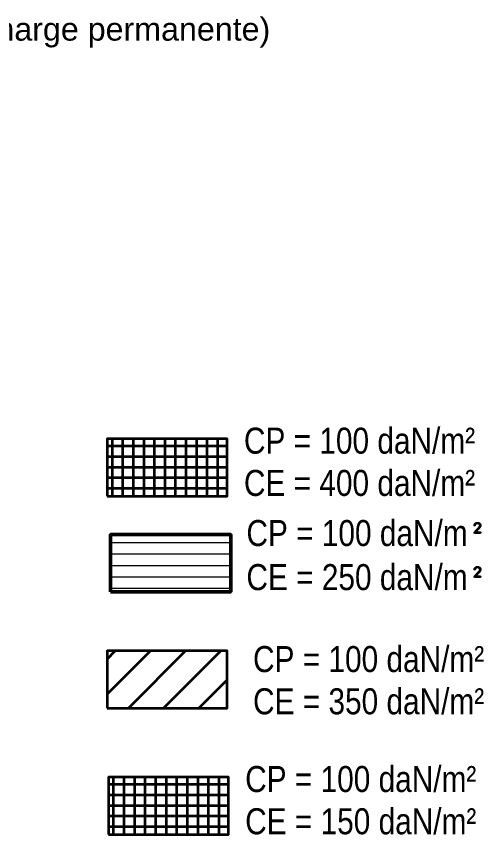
# Model space of a CAD drawing. Header units: metres. Extents: x 399 to 3028, y -427 to 863.
# Drawn here: x 777.96 to 803.3, y -332.56 to -288.15 of the extents above; entities that cross this region are included whole.
import ezdxf

# ---------------------------------------------------------------- set-up
doc = ezdxf.new("R2010")
doc.units = ezdxf.units.M
for name, color, linetype, lineweight in [('AES-Charge', 5, 'Continuous', 35), ('AES-Charge-txt', 10, 'Continuous', 35), ('G-ANNO-TEXT', 231, 'Continuous', 9), ('Plan De Charge - PH R_1_dwg', 8, 'Continuous', 9)]:
    doc.layers.add(name, color=color, linetype=linetype, lineweight=lineweight)
doc.styles.add('Arial Narrow', font='ARIALN.TTF', dxfattribs={"height": 1.4112})
doc.styles.add('Arial_14', font='arial.ttf', dxfattribs={"height": 1.25})
doc.styles.add('ISOCPEUR', font='isocpeur.ttf', dxfattribs={"height": 1.4112})

# ---------------------------------------------------------------- blocks, each defined once
blk = doc.blocks.new('Plan De Charge - PH R_1_dwg-779150-Plan De Charge - PH R_1 1_100')
at = {"layer": 'AES-Charge'}
h = blk.add_hatch(dxfattribs=at)
h.set_pattern_fill('FP_62', color=72, style=0, pattern_type=2)
h.set_pattern_definition([(0, (-287.043, 635.77), (0, 0.572), []), (90, (-287.043, 635.77), (-0.572, 4e-17), [])])
h.paths.add_polyline_path([(431.81, -314.181), (438.253, -314.181), (438.253, -311.077), (431.743, -311.077), (431.744, -314.181)])
at = {"layer": 'AES-Charge', "lineweight": 9}
h = blk.add_hatch(dxfattribs=at)
h.set_pattern_fill('FP_60', color=30, style=0, pattern_type=2)
h.set_pattern_definition([(0, (-289.773, 778.641), (0, 0.622), [])])
h.paths.add_polyline_path([(431.933, -319.38), (438.442, -319.38), (438.442, -316.276), (431.933, -316.276)])
at = {"layer": 'AES-Charge'}
h = blk.add_hatch(dxfattribs=at)
h.set_pattern_fill('FP_61', color=4, style=0, pattern_type=2)
h.set_pattern_definition([(45, (-295.586, 445.226), (-0.953887, 0.953887), [])])
h.paths.add_polyline_path([(431.81, -325.69), (438.254, -325.69), (438.254, -322.587), (431.744, -322.587), (431.744, -325.69)])
h = blk.add_hatch(dxfattribs=at)
h.set_pattern_fill('FP_59', color=1, style=0, pattern_type=2)
h.set_pattern_definition([(0, (-286.975, 617.408), (0, 0.572), []), (90, (-286.975, 617.408), (-0.572, 4e-17), [])])
h.paths.add_polyline_path([(438.32, -332.543), (438.32, -329.439), (431.81, -329.439), (431.81, -332.543)])
at = {"layer": 'AES-Charge', "color": 72, "flags": 128}
blk.add_lwpolyline([(431.743, -314.181), (438.253, -314.181), (438.253, -311.077), (431.743, -311.077)], close=True, dxfattribs=at)
at = {"layer": 'AES-Charge', "color": 20, "lineweight": 50, "flags": 128}
blk.add_lwpolyline([(431.933, -319.38), (438.442, -319.38), (438.442, -316.276), (431.933, -316.276)], close=True, dxfattribs=at)
at = {"layer": 'AES-Charge', "color": 4, "flags": 128}
blk.add_lwpolyline([(431.744, -325.69), (438.254, -325.69), (438.254, -322.587), (431.744, -322.587)], close=True, dxfattribs=at)
at = {"layer": 'AES-Charge', "color": 1, "flags": 128}
blk.add_lwpolyline([(431.81, -332.543), (438.32, -332.543), (438.32, -329.439), (431.81, -329.439)], close=True, dxfattribs=at)
at = {"layer": 'AES-Charge-txt', "color": 7, "char_height": 1.4112, "attachment_point": 1}
for s, insert, width, line_spacing_factor, style in [('CP = 100 daN/m²\\PCE = 400 daN/m²', (439.162, -310.471), 15.04215, 0.974696, 'Arial Narrow'), ('CP = 100 daN/m', (439.297, -315.484), 14.40096, 0.974696, 'Arial Narrow'), ('\\fISOCPEUR|b0|i0|c178|p34|;²', (451.495, -315.578), 1.01197, 1.149209, 'ISOCPEUR'), ('CE = 250 daN/m', (439.297, -317.876), 14.40096, 0.974696, 'Arial Narrow'), ('\\fISOCPEUR|b0|i0|c178|p34|;²', (451.495, -317.97), 1.01197, 1.149209, 'ISOCPEUR'), ('CP = 100 daN/m²\\PCE = 350 daN/m²', (439.656, -322.323), 15.04215, 0.974696, 'Arial Narrow'), ('CP = 100 daN/m²\\PCE = 150 daN/m²', (439.229, -328.833), 15.04215, 0.974696, 'Arial Narrow')]:
    blk.add_mtext(s, dxfattribs=dict(at, insert=insert, width=width, line_spacing_factor=line_spacing_factor, style=style))

msp = doc.modelspace()

# ---------------------------------------------------------------- block references
at = {"layer": 'Plan De Charge - PH R_1_dwg', "color": 10, "lineweight": 35}
msp.add_blockref('Plan De Charge - PH R_1_dwg-779150-Plan De Charge - PH R_1 1_100', (351.1425, 0), dxfattribs=at)

# ---------------------------------------------------------------- texts
at = {"layer": 'G-ANNO-TEXT', "color": 7, "insert": (743.885, -288.2156), "char_height": 1.25, "width": 59.324875, "attachment_point": 1, "style": 'Arial_14'}
msp.add_mtext('( poids propre est pris en compte dans la charge permanente)', dxfattribs=at)

doc.saveas('drawing.dxf')
